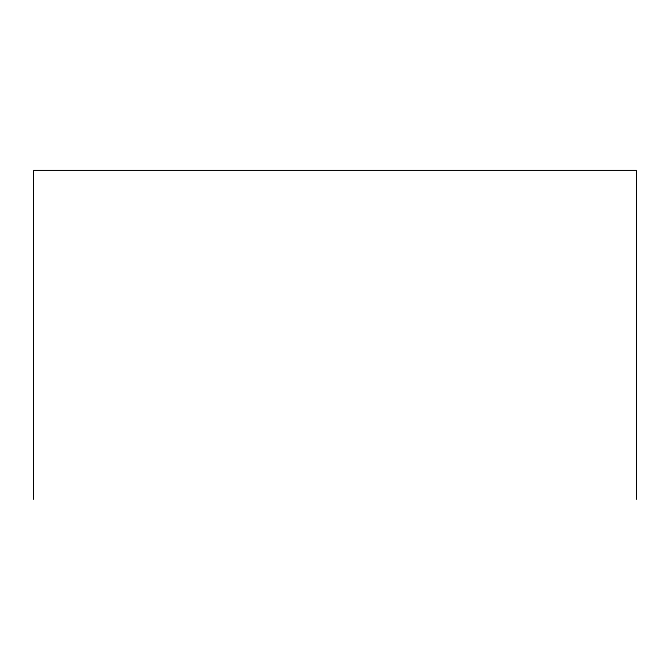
<?xml version="1.0" encoding="UTF-8"?>
<svg xmlns="http://www.w3.org/2000/svg" width="670" height="670" viewBox="0 0 670 670"><rect width="100%" height="100%" fill="white"/><g stroke="black" fill="none" stroke-linecap="round" stroke-linejoin="round"><path stroke-width="1" d="M636.5 499.527L636.5 170.473L33.5 170.473L33.5 499.527"/></g></svg>
